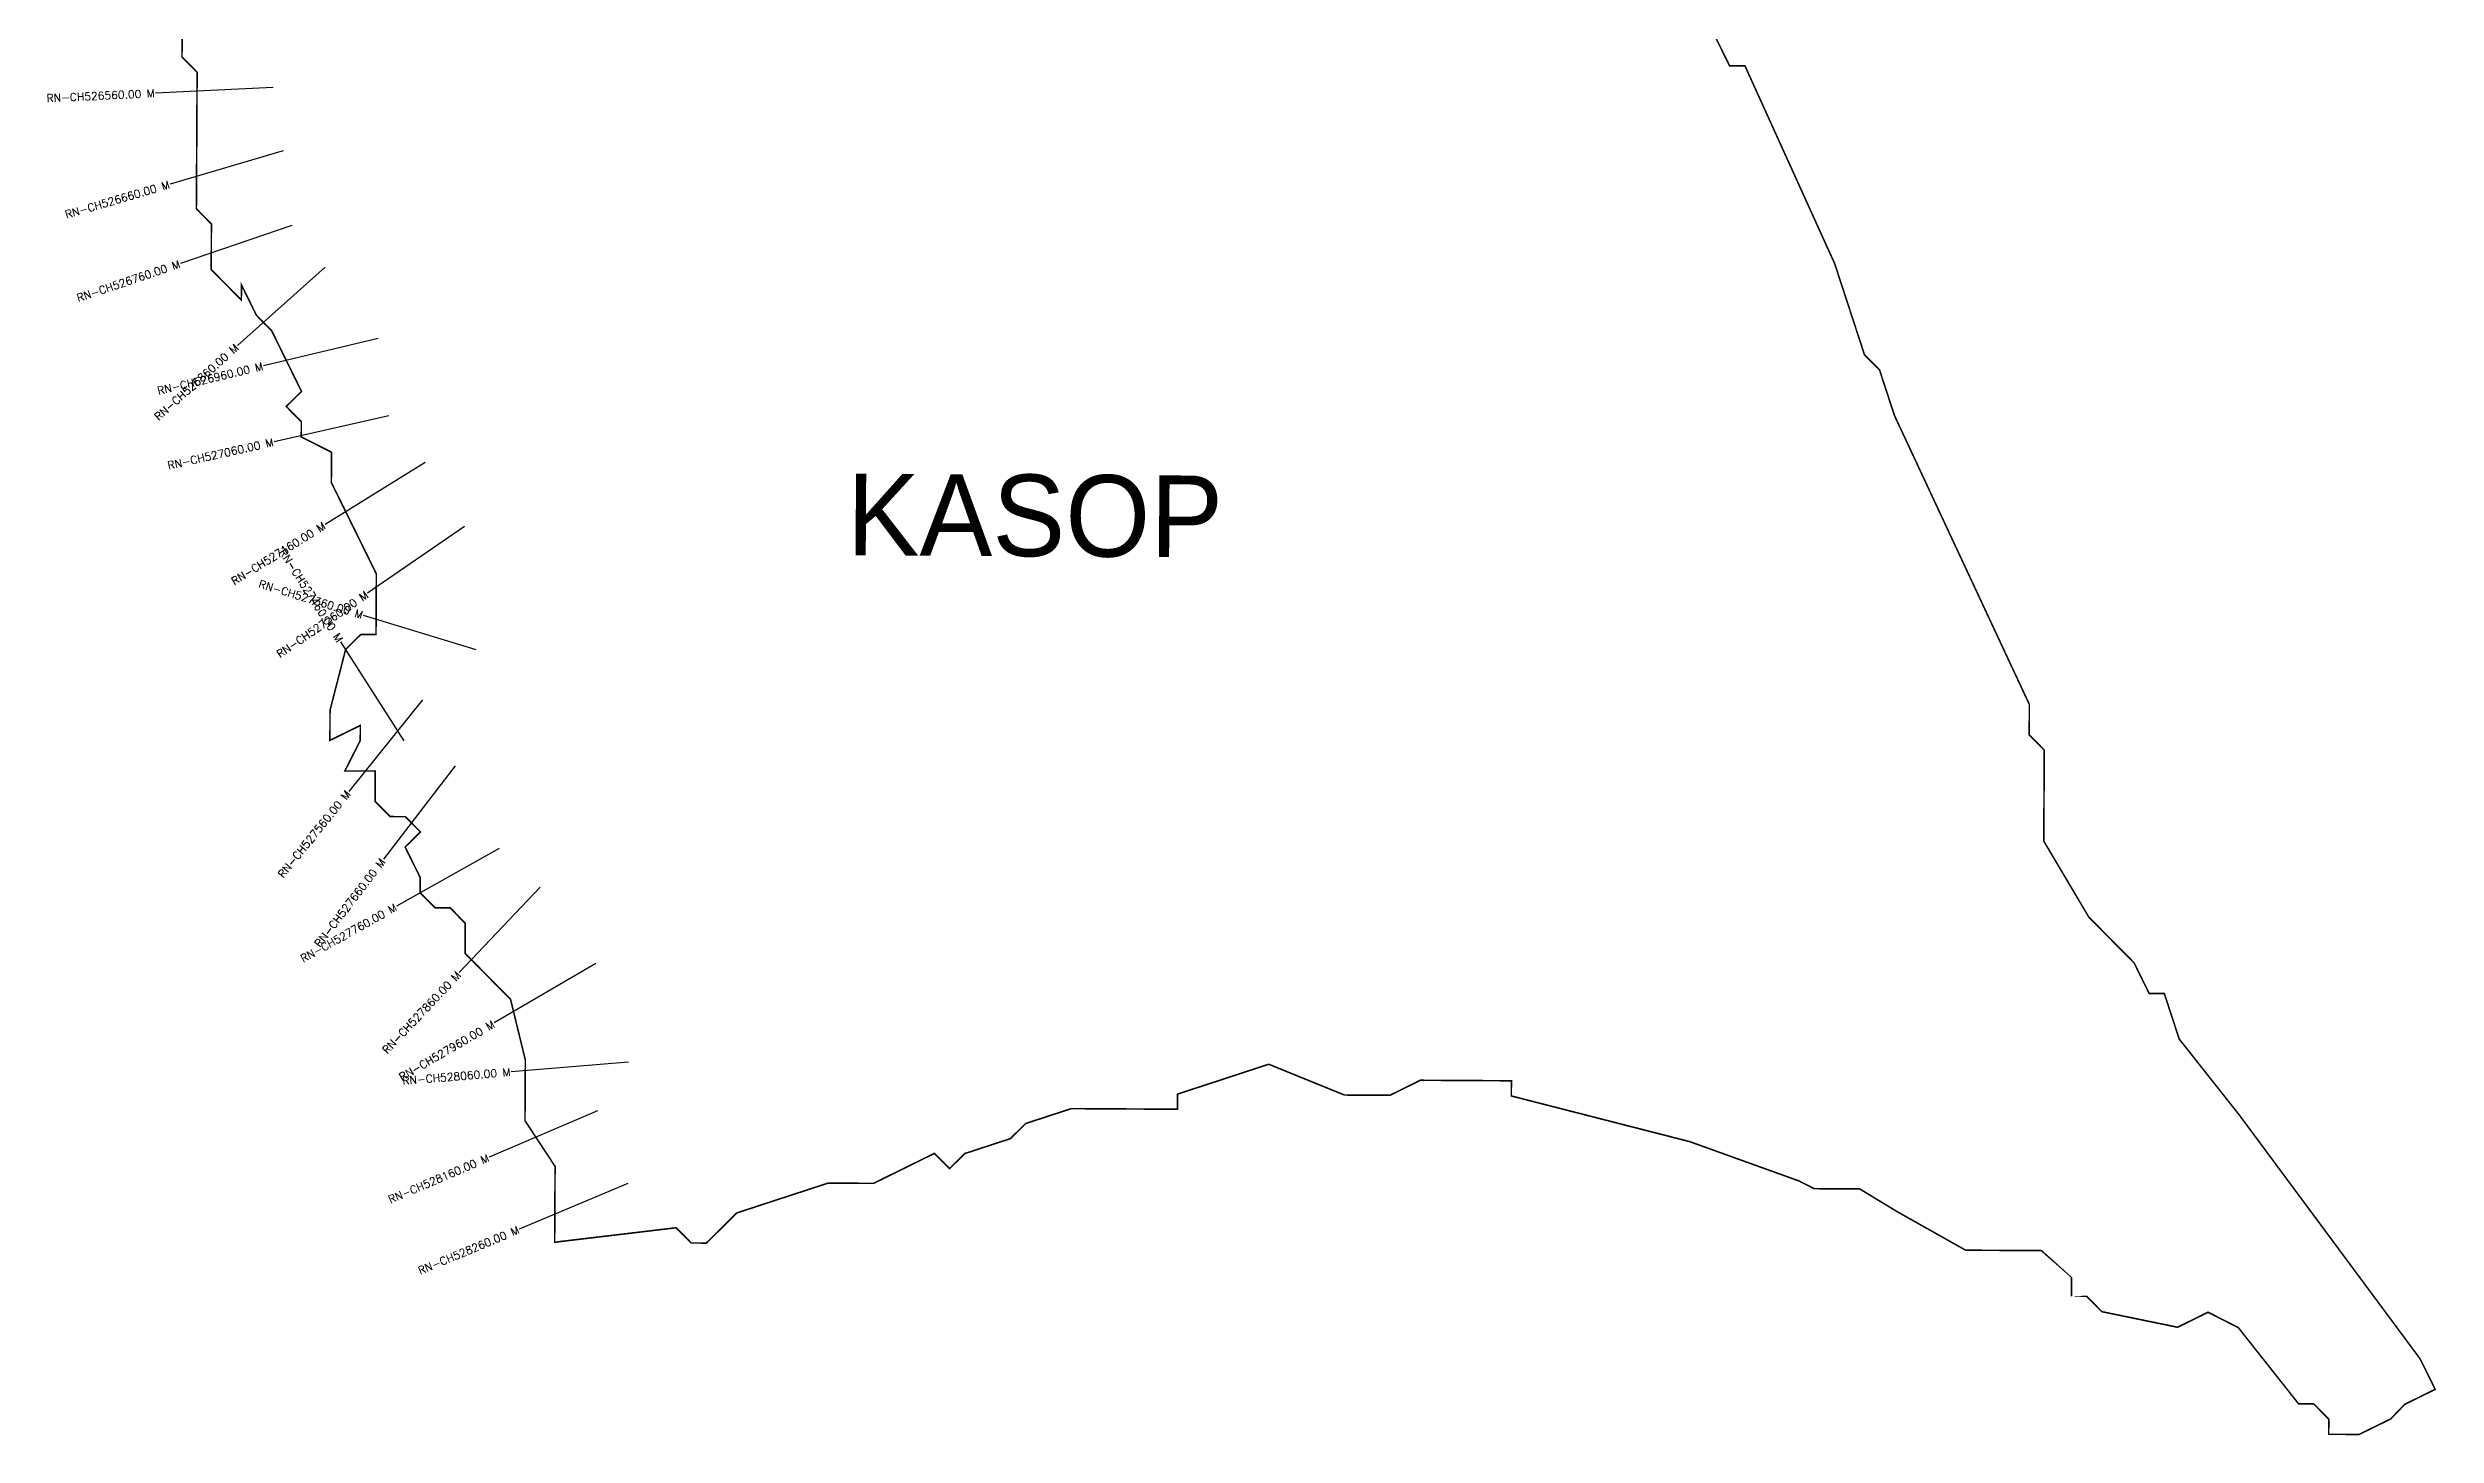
# Model space of a CAD drawing. Header units: metres. Extents: x 316875 to 319919, y 1873087 to 1876624.
# Drawn here: x 316875 to 319919, y 1873087 to 1874856 of the extents above; entities that cross this region are included whole.
import ezdxf
from ezdxf.enums import TextEntityAlignment as Align

# ---------------------------------------------------------------- set-up
doc = ezdxf.new("R2010")
doc.units = ezdxf.units.M
for name, color, linetype in [('CS', 134, 'Continuous'), ('CSMark', 6, 'Continuous'), ('VILLAGE NAME', 250, 'Continuous')]:
    doc.layers.add(name, color=color, linetype=linetype)
doc.styles.get("Standard").update_dxf_attribs({"font": 'simplex.shx'})

msp = doc.modelspace()

# ---------------------------------------------------------------- linework, layer by layer
at = {"color": 6, "const_width": 2, "flags": 128}
msp.add_lwpolyline([(318979.7171825926, 1874910.143214099), (319017.9652101127, 1874832.612661), (319037.5187792925, 1874832.612661), (319151.8549684134, 1874580.482700227), (319189.8843655207, 1874464.267186565), (319209.0883674846, 1874444.786555747), (319228.132065259, 1874386.678635024), (319400.0512206671, 1874018.333160589), (319399.8325902544, 1873979.648200025), (319419.0369199999, 1873960.225567648), (319418.3813565436, 1873844.228684399), (319475.8913844691, 1873747.2171727), (319533.5620443657, 1873688.890949348), (319552.656895014, 1873650.096837468), (319571.9703760751, 1873649.987686153), (319591.0140738496, 1873591.879765431), (319667.7795843945, 1873494.759430199), (319898.0829615971, 1873184.084287878), (319917.2013562453, 1873145.359636307), (319878.3837003663, 1873126.19532535), (319860.3683422307, 1873107.511668171), (319820.1666283289, 1873087.838146515), (319781.4816677651, 1873088.056776927), (319781.5911468623, 1873107.42825643), (319762.3868171168, 1873126.850888807), (319743.0733360557, 1873126.960040122), (319666.2498270691, 1873224.080703136), (319627.7320162625, 1873243.612486828), (319588.9379043833, 1873224.51763618), (319492.3636535103, 1873244.377529382), (319473.1596515465, 1873263.8581602), (319453.7881720438, 1873263.967639297), (319453.7881720439, 1873283.391512436), (319415.4309932083, 1873322.184711334), (319318.8055894614, 1873322.730795694), (319232.0521338739, 1873371.564333271), (319183.8741597529, 1873400.807760933), (319125.8757181281, 1873401.135542661), (319106.5879773948, 1873410.930597619), (318967.4230869783, 1873461.057466263), (318739.8556712721, 1873519.317746692), (318739.9651503693, 1873538.689226195), (318623.9102686782, 1873539.345117433), (318585.1738274589, 1873520.191940561), (318527.1753858341, 1873520.51972229), (318430.7106140583, 1873559.751094994), (318314.495100396, 1873521.721697887), (318314.3859490806, 1873502.408216826), (318179.0175863284, 1873503.173259379), (318120.9099933881, 1873484.187560047), (318101.4870332298, 1873464.925231859), (318043.3794402896, 1873445.939532526), (318023.8988094715, 1873426.735530562), (318004.6944797259, 1873446.158162939), (317927.1059281857, 1873407.910463201), (317869.107486561, 1873408.238244929), (317752.8923006805, 1873370.266846263), (317713.9887097041, 1873331.800516112), (317694.675228643, 1873331.909667428), (317675.4708988974, 1873351.332299804), (317520.6799037687, 1873332.893012612), (317521.2263159096, 1873429.576414801), (317482.869137074, 1873487.793486838), (317483.3060701177, 1873565.105409524), (317464.429849882, 1873642.584481967), (317406.7011915438, 1873700.911033102), (317406.7011915438, 1873739.379820571), (317387.7154922109, 1873759.018626042), (317368.4020111499, 1873759.127777357), (317349.1396829627, 1873778.550737516), (317349.2491620599, 1873797.922217018), (317330.1539836298, 1873836.658330456), (317349.605779118, 1873855.891495531), (317330.3726140425, 1873875.34329102), (317311.0591329815, 1873875.452442335), (317291.7968047943, 1873894.875402493), (317292.0154352068, 1873933.560363057), (317253.2779397895, 1873933.560363057), (317272.9205845586, 1873972.354474936), (317273.0297358742, 1873991.667955997), (317234.2356239949, 1873972.573105349), (317234.4542544076, 1874011.258065913), (317254.262666954, 1874088.460509501), (317273.6856271122, 1874107.722837688), (317292.9991081732, 1874107.613686373), (317293.4360412169, 1874184.925609059), (317236.0931630485, 1874301.250274037), (317236.3117934612, 1874339.9352346), (317197.735984213, 1874359.467346074), (317197.8454633102, 1874378.838825576), (317178.6411335646, 1874398.261457953), (317198.0637659411, 1874417.465787699), (317159.8740646444, 1874495.054011457), (317140.6117364572, 1874514.476971615), (317121.5168858089, 1874553.271083495), (317121.4077344934, 1874533.957602433), (317082.9410765606, 1874572.803194968), (317083.2688582888, 1874630.801636593), (317064.064856325, 1874650.282267411), (317065.0482015095, 1874824.277592286), (317045.7862011041, 1874843.758550885), (317046.1139828322, 1874901.75699251)], dxfattribs=at)
at = {"layer": 'CS'}
for p, q in [((317161.8925045948, 1874804.846817056), (317012.0624276769, 1874797.709026727)), ((317174.4921919188, 1874724.093474), (317030.592157488, 1874681.752240068)), ((317185.8338960357, 1874628.761357219), (317043.7577376968, 1874580.653507219)), ((317228.1443603522, 1874575.975132051), (317116.358376754, 1874475.955664591)), ((317295.7139009693, 1874484.84073566), (317149.7969521409, 1874450.080930646)), ((317309.5466573453, 1874386.302014284), (317163.2267536436, 1874353.279510128)), ((317355.4521934548, 1874326.964363485), (317228.0518286324, 1874247.786418051)), ((317405.7727679639, 1874245.282972065), (317282.2750218487, 1874160.14598419)), ((317420.439324774, 1874087.88269019), (317277.0273309661, 1874131.848586428)), ((317328.7334125778, 1873971.927957669), (317248.0166523742, 1874098.358984804)), ((317352.40101699, 1874024.387253866), (317258.2087480186, 1873907.649014775)), ((317393.7628772858, 1873940.179387527), (317302.4044493877, 1873821.210325784)), ((317450.0817302375, 1873834.597269563), (317319.2114004617, 1873761.296814009)), ((317502.178013544, 1873785.639160821), (317399.1450949052, 1873676.624401835)), ((317573.3091538427, 1873687.997985207), (317443.7222988307, 1873612.451661616)), ((317614.7732166145, 1873562.404224932), (317465.2821704959, 1873550.058086655)), ((317575.184005575, 1873500.381297392), (317437.2785875975, 1873441.372012593)), ((317613.9775288163, 1873407.596339299), (317475.6127840754, 1873349.672273378))]:
    msp.add_line(p, q, dxfattribs=at)

# ---------------------------------------------------------------- texts
at = {"layer": 'CSMark'}
for s, rotation, p in [('RN-CH526560.00 M', 2.727465059807663, (317011.0635604975, 1874797.661441459)), ('RN-CH526660.00 M', 16.39602445543909, (317029.6328239252, 1874681.469965175)), ('RN-CH526760.00 M', 18.70641252245836, (317042.8105633078, 1874580.332788219)), ('RN-CH526860.00 M', 41.82029214315401, (317115.6131368633, 1874475.288868141)), ('RN-CH526960.00 M', 13.39906526657679, (317148.8241724821, 1874449.849198612)), ('RN-CH527060.00 M', 12.71784499297489, (317162.2512876189, 1874353.0593601)), ('RN-CH527160.00 M', 31.86050308554555, (317227.2024928668, 1874247.258565082)), ('RN-CH527460.00 M', 302.5551887271039, (317247.4785406395, 1874099.201858318)), ('RN-CH527360.00 M', 342.9560019685971, (317276.0712510073, 1874132.141692403)), ('RN-CH527260.00 M', 34.58163798877558, (317281.4517035412, 1874159.578404271)), ('RN-CH527560.00 M', 51.10107471334616, (317257.5807995588, 1873906.870759848)), ('RN-CH527660.00 M', 52.4787096891528, (317301.7953932018, 1873820.417198706)), ('RN-CH527760.00 M', 29.25318250448364, (317318.3389315966, 1873760.808144305)), ('RN-CH527860.00 M', 46.61587873612469, (317398.458208781, 1873675.897636775)), ('RN-CH527960.00 M', 30.24125715416543, (317442.858386464, 1873611.948019458)), ('RN-CH528060.00 M', 4.72121839149616, (317464.2855635218, 1873549.975779066)), ('RN-CH528160.00 M', 23.16592631319531, (317436.3592181443, 1873440.978617361)), ('RN-CH528260.00 M', 22.71580067425319, (317474.6903524438, 1873349.286112939))]:
    msp.add_text(s, height=10, rotation=rotation, dxfattribs=at).set_placement(p, align=Align.MIDDLE_RIGHT)
at = {"layer": 'VILLAGE NAME', "insert": (317893.3314331112, 1874312.671448079), "char_height": 104.0416438457374, "attachment_point": 1, "rotation": 359.6761928570305}
msp.add_mtext_dynamic_manual_height_columns('{\\fMangal|b0|i0|c0|p18;KASOP}', width=108.1697386338781, gutter_width=520.2082192286867, heights=[0], dxfattribs=at)

doc.saveas('drawing.dxf')
